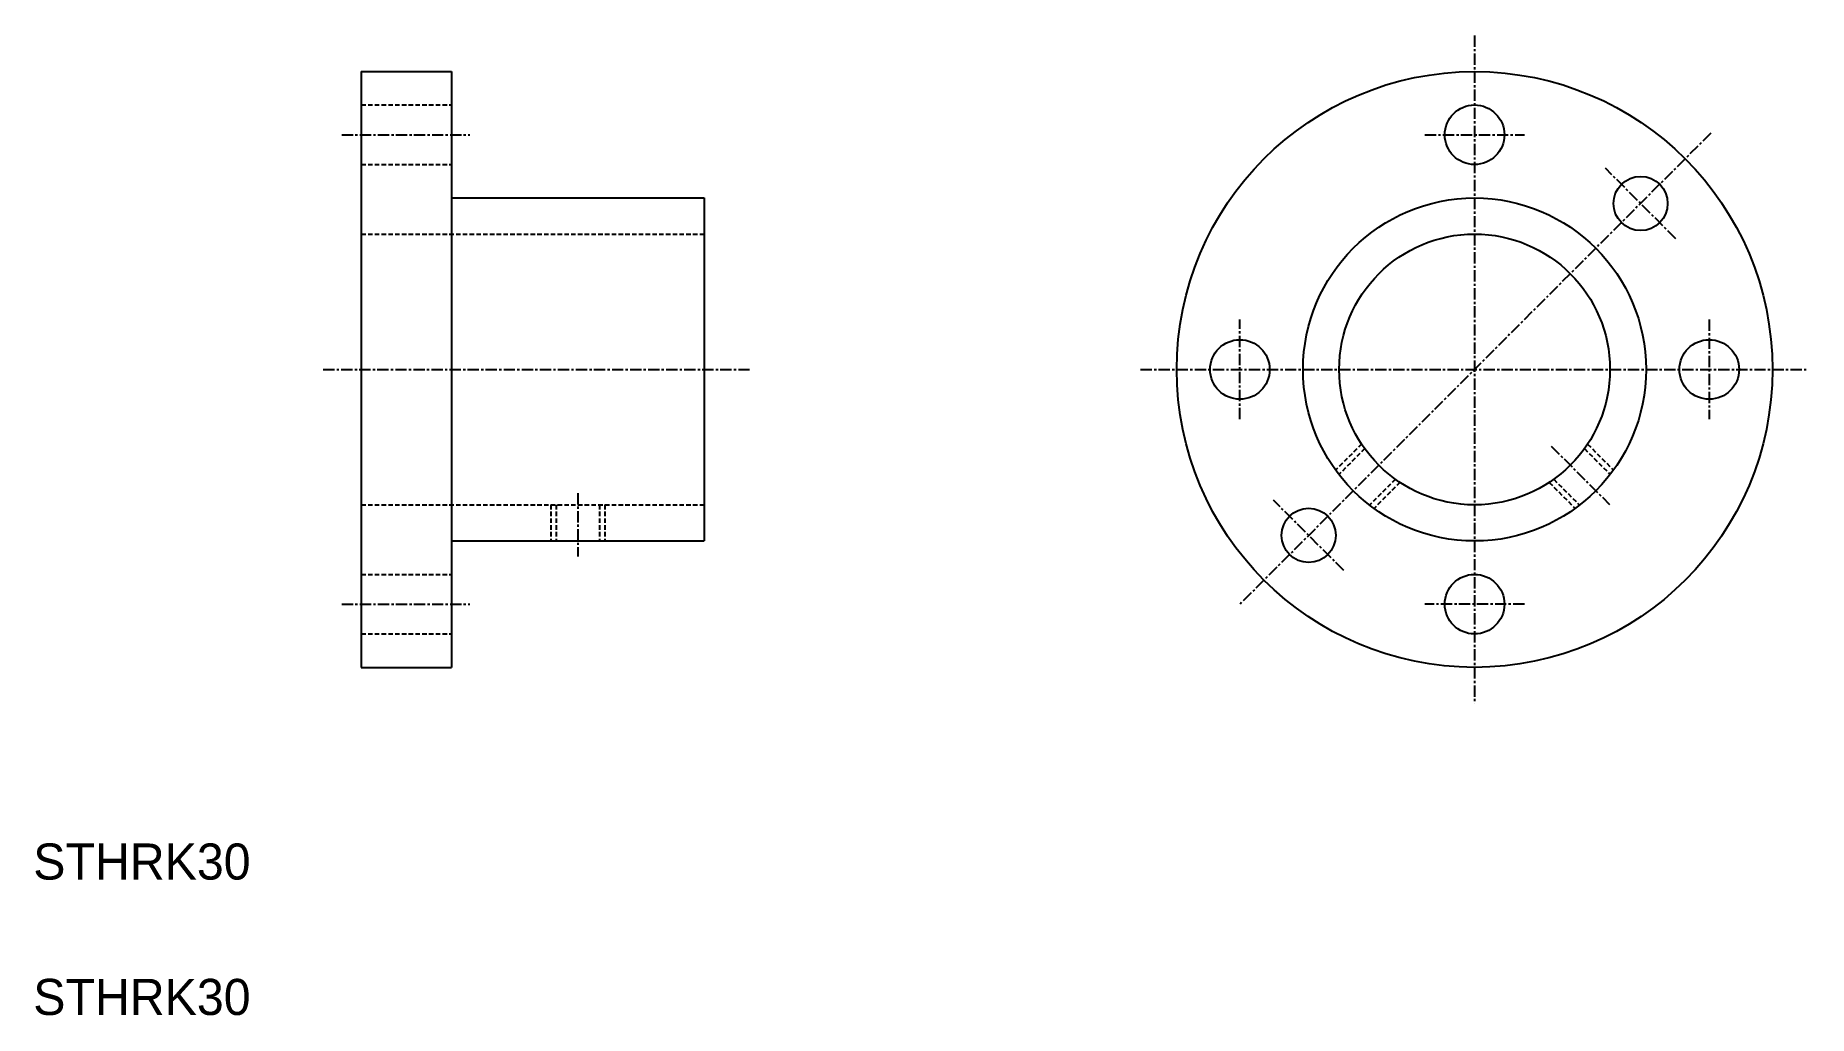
# Model space of a CAD drawing. Extents: x 62 to 259, y 59 to 168.
import ezdxf

# ---------------------------------------------------------------- set-up
doc = ezdxf.new("R2010")
doc.units = 0
doc.linetypes.add('CENTER', pattern=[2, 1.25, -0.25, 0.25, -0.25])
doc.linetypes.add('DASHED', pattern=[0.75, 0.5, -0.25])
doc.layers.get('0').update_dxf_attribs({"linetype": 'CONTINUOUS'})
doc.layers.add('CENTER', color=1, linetype='CENTER')

msp = doc.modelspace()

# ---------------------------------------------------------------- linework, layer by layer
at = {"color": 7, "linetype": 'CONTINUOUS'}
for p, q in [((98.21, 163.71), (98.21, 97.71)), ((98.21, 163.71), (108.21, 163.71)), ((108.21, 163.71), (108.21, 97.71)), ((108.21, 149.71), (136.21, 149.71)), ((136.21, 149.71), (136.21, 111.71)), ((98.21, 147.21), (98.21, 147.21)), ((98.21, 130.71), (98.21, 130.71)), ((108.21, 111.71), (136.21, 111.71)), ((98.21, 97.71), (108.21, 97.71))]:
    msp.add_line(p, q, dxfattribs=at)
at = {"color": 3, "linetype": 'DASHED'}
for p, q in [((98.21, 160.01), (108.21, 160.01)), ((98.21, 153.41), (108.21, 153.41)), ((98.21, 145.71), (136.21, 145.71)), ((209.04, 122.44), (206.16, 119.57)), ((209.38, 121.94), (206.53, 119.08)), ((233.72, 121.94), (236.58, 119.08)), ((234.07, 122.44), (236.94, 119.57)), ((212.78, 118.55), (209.92, 115.69)), ((213.28, 118.2), (210.41, 115.32)), ((229.82, 118.2), (232.7, 115.32)), ((230.32, 118.55), (233.18, 115.69)), ((98.21, 115.71), (136.21, 115.71)), ((119.21, 115.71), (119.21, 111.71)), ((119.81, 115.71), (119.81, 111.71)), ((124.61, 115.71), (124.61, 111.71)), ((125.21, 115.71), (125.21, 111.71)), ((98.21, 108.01), (108.21, 108.01)), ((98.21, 101.41), (108.21, 101.41))]:
    msp.add_line(p, q, dxfattribs=at)
at = {"color": 7, "linetype": 'CONTINUOUS'}
for centre, radius in [((221.55, 130.71), 33), ((221.55, 156.71), 3.3), ((239.94, 149.1), 3), ((221.55, 130.71), 19), ((221.55, 130.71), 15), ((195.55, 130.71), 3.3), ((247.55, 130.71), 3.3), ((203.17, 112.33), 3), ((221.55, 104.71), 3.3)]:
    msp.add_circle(centre, radius, dxfattribs=at)
at = {"layer": 'CENTER', "color": 1, "linetype": 'CENTER'}
for p, q in [((221.55, 167.71), (221.55, 93.71)), ((96.05, 156.71), (110.22, 156.71)), ((247.71, 156.88), (195.39, 104.55)), ((216.04, 156.71), (227.07, 156.71)), ((243.84, 145.2), (236.04, 153)), ((195.55, 125.2), (195.55, 136.23)), ((247.55, 136.23), (247.55, 125.2)), ((93.99, 130.71), (141.21, 130.71)), ((184.55, 130.71), (258.55, 130.71)), ((230.05, 122.21), (236.5, 115.76)), ((122.21, 117.02), (122.21, 109.99)), ((207.07, 108.43), (199.27, 116.23)), ((96.05, 104.71), (110.22, 104.71)), ((227.07, 104.71), (216.04, 104.71))]:
    msp.add_line(p, q, dxfattribs=at)

# ---------------------------------------------------------------- texts
at = {"color": 7, "linetype": 'CONTINUOUS'}
for p in [(61.87, 74.2), (61.87, 59.2)]:
    msp.add_text('STHRK30', height=4, dxfattribs=at).set_placement(p)

doc.saveas('drawing.dxf')
